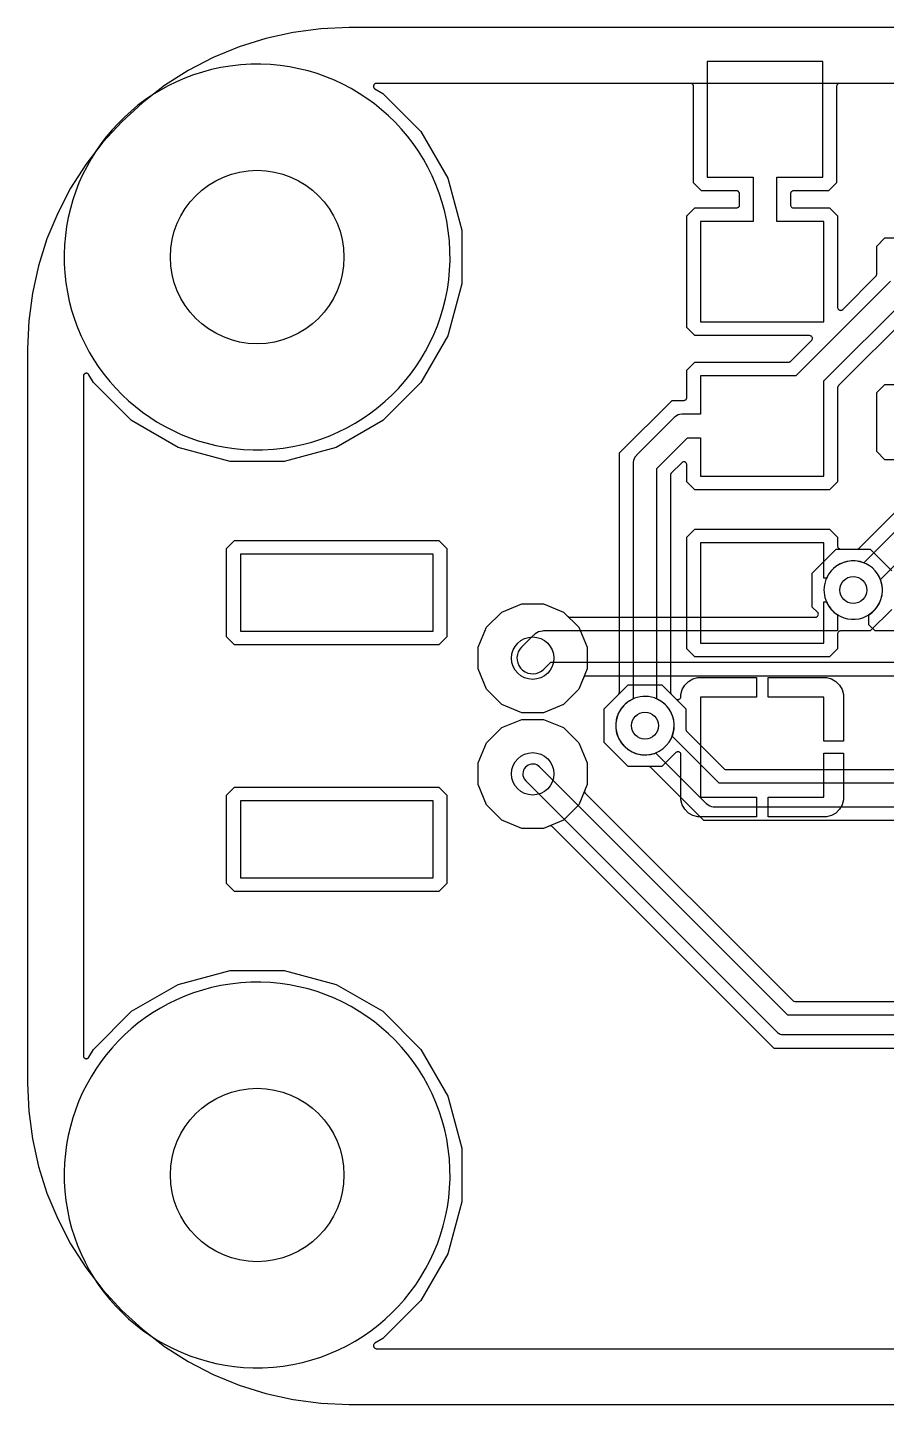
# Model space of a CAD drawing. Header units: millimetres. Extents: x 0.6 to 47, y 3 to 22.
# Drawn here: x 0.6 to 11.73, y 2.98 to 20.84 of the extents above; entities that cross this region are included whole.
import ezdxf

# ---------------------------------------------------------------- set-up
doc = ezdxf.new("R2010")
doc.units = ezdxf.units.MM

msp = doc.modelspace()

# ---------------------------------------------------------------- linework, layer by layer
at = {"layer": '16_copper'}
for points in [[(3.782, 15.367, 1), (3.362, 20.352), (3.222, 20.336, 0.945417), (3.642, 15.359)], [(17.274, 10.51, 1), (17.126, 11.253), (17.078, 11.24, 0.198914), (16.86, 11.049), (16.854, 11.034), (9.563, 11.034), (8.953, 11.644), (8.959, 11.659, 1), (8.241, 11.903), (8.228, 11.855, 0.577349), (8.722, 11.422), (8.737, 11.429), (9.392, 10.773), (9.397, 10.77), (9.401, 10.766, 0.153125), (9.484, 10.73), (9.5, 10.729), (16.854, 10.729), (16.86, 10.714, 0.303347), (17.225, 10.503)], [(3.782, 3.461, 1), (3.362, 8.445), (3.222, 8.43, 0.945417), (3.642, 3.453)]]:
    msp.add_lwpolyline(points, format="xyb", close=True, dxfattribs=at)
for points in [[(18.641, 20.112), (5.117, 20.112), (5.112, 20.111), (5.106, 20.11), (5.104, 20.109), (5.102, 20.109), (5.098, 20.106), (5.093, 20.103), (5.091, 20.101), (5.089, 20.1), (5.087, 20.096), (5.083, 20.091), (5.083, 20.089), (5.081, 20.087), (5.081, 20.082), (5.079, 20.076), (5.079, 20.074), (5.079, 20.072), (5.08, 20.067), (5.081, 20.061), (5.082, 20.059), (5.083, 20.057), (5.086, 20.053), (5.089, 20.048), (5.091, 20.046), (5.092, 20.045), (5.094, 20.044), (5.098, 20.041), (5.2, 19.982), (5.694, 19.488), (6.044, 18.883), (6.224, 18.209), (6.224, 17.51), (6.044, 16.836), (5.694, 16.231), (5.2, 15.737), (4.596, 15.388), (3.921, 15.207), (3.223, 15.207), (2.548, 15.388), (1.943, 15.737), (1.449, 16.231), (1.39, 16.333), (1.387, 16.337), (1.384, 16.342), (1.382, 16.343), (1.38, 16.345), (1.375, 16.347), (1.371, 16.35), (1.368, 16.35), (1.366, 16.351), (1.361, 16.351), (1.355, 16.352), (1.353, 16.352), (1.351, 16.352), (1.346, 16.35), (1.34, 16.348), (1.339, 16.347), (1.337, 16.346), (1.333, 16.342), (1.328, 16.339), (1.327, 16.337), (1.326, 16.335), (1.324, 16.33), (1.321, 16.325), (1.321, 16.323), (1.32, 16.321), (1.32, 16.319), (1.319, 16.314), (1.319, 7.498), (1.32, 7.493), (1.321, 7.488), (1.322, 7.486), (1.322, 7.483), (1.325, 7.479), (1.328, 7.474), (1.33, 7.473), (1.331, 7.471), (1.336, 7.468), (1.34, 7.464), (1.342, 7.464), (1.344, 7.463), (1.35, 7.462), (1.355, 7.46), (1.357, 7.461), (1.359, 7.46), (1.365, 7.462), (1.37, 7.462), (1.372, 7.464), (1.374, 7.464), (1.378, 7.468), (1.383, 7.47), (1.385, 7.473), (1.386, 7.474), (1.387, 7.476), (1.39, 7.479), (1.449, 7.582), (1.943, 8.076), (2.548, 8.425), (3.223, 8.606), (3.921, 8.606), (4.596, 8.425), (5.2, 8.076), (5.694, 7.582), (6.044, 6.977), (6.224, 6.302), (6.224, 5.604), (6.044, 4.929), (5.694, 4.325), (5.2, 3.831), (5.098, 3.772), (5.094, 3.768), (5.089, 3.765), (5.088, 3.763), (5.087, 3.761), (5.084, 3.756), (5.081, 3.752), (5.081, 3.75), (5.08, 3.747), (5.08, 3.742), (5.079, 3.737), (5.08, 3.734), (5.08, 3.732), (5.082, 3.727), (5.083, 3.722), (5.084, 3.72), (5.085, 3.718), (5.089, 3.714), (5.092, 3.71), (5.094, 3.709), (5.096, 3.707), (5.101, 3.705), (5.106, 3.702), (5.109, 3.702), (5.11, 3.701), (5.113, 3.701), (5.117, 3.7), (42.508, 3.7)], [(38.508, 12.425), (7.839, 12.425), (7.837, 12.425), (7.836, 12.425), (7.83, 12.423), (7.824, 12.422), (7.822, 12.421), (7.821, 12.421), (7.816, 12.417), (7.811, 12.413), (7.81, 12.412), (7.809, 12.412), (7.803, 12.402), (7.743, 12.256), (7.544, 12.057), (7.284, 11.949), (7.003, 11.949), (6.743, 12.057), (6.545, 12.256), (6.437, 12.516), (6.437, 12.797), (6.545, 13.057), (6.743, 13.255), (7.003, 13.363), (7.284, 13.363), (7.544, 13.255), (7.601, 13.198), (7.602, 13.198), (7.603, 13.197), (7.603, 13.196), (7.603, 13.196), (7.609, 13.193), (7.614, 13.19), (7.615, 13.19), (7.617, 13.189), (7.628, 13.187), (10.81, 13.187), (10.811, 13.187), (10.811, 13.187), (10.818, 13.189), (10.825, 13.19), (10.826, 13.191), (10.826, 13.191), (10.832, 13.195), (10.838, 13.199), (10.838, 13.2), (10.839, 13.2), (10.842, 13.206), (10.846, 13.212), (10.846, 13.213), (10.847, 13.213), (10.847, 13.22), (10.848, 13.227), (10.848, 13.228), (10.848, 13.228), (10.846, 13.235), (10.845, 13.242), (10.844, 13.243), (10.844, 13.243), (10.837, 13.252), (10.769, 13.32), (10.769, 13.76), (11.08, 14.071), (11.348, 14.071), (11.349, 14.071), (11.351, 14.071), (11.357, 14.072), (11.363, 14.074), (11.364, 14.075), (11.366, 14.075), (11.375, 14.082), (14.759, 17.466)], [(16.764, 10.551), (9.363, 10.551), (8.675, 11.239), (8.674, 11.24), (8.673, 11.242), (8.667, 11.245), (8.662, 11.248), (8.66, 11.248), (8.659, 11.249), (8.648, 11.251), (8.38, 11.251), (8.069, 11.561), (8.069, 12.001), (8.38, 12.312), (8.82, 12.312), (9.131, 12.001), (9.131, 11.733), (9.131, 11.732), (9.131, 11.73), (9.132, 11.724), (9.134, 11.718), (9.135, 11.717), (9.135, 11.716), (9.142, 11.706), (9.626, 11.223), (9.627, 11.222), (9.628, 11.221), (9.633, 11.218), (9.638, 11.214), (9.64, 11.214), (9.641, 11.213), (9.653, 11.211), (16.764, 11.211)], [(30.658, 7.595), (10.274, 7.595), (10.084, 7.785), (7.398, 10.471), (7.397, 10.472), (7.396, 10.473), (7.39, 10.476), (7.385, 10.479), (7.384, 10.48), (7.383, 10.48), (7.376, 10.481), (7.37, 10.482), (7.369, 10.482), (7.368, 10.482), (7.356, 10.479), (7.284, 10.449), (7.003, 10.449), (6.743, 10.557), (6.545, 10.756), (6.437, 11.016), (6.437, 11.297), (6.545, 11.557), (6.743, 11.755), (7.003, 11.863), (7.284, 11.863), (7.544, 11.755), (7.743, 11.557), (7.851, 11.297), (7.851, 11.016), (7.821, 10.944), (7.82, 10.942), (7.82, 10.941), (7.819, 10.935), (7.818, 10.929), (7.818, 10.927), (7.818, 10.926), (7.82, 10.92), (7.821, 10.914), (7.822, 10.913), (7.822, 10.911), (7.829, 10.902), (10.515, 8.216), (10.516, 8.215), (10.517, 8.214), (10.523, 8.211), (10.528, 8.208), (10.529, 8.207), (10.531, 8.207), (10.542, 8.205), (40.158, 8.205)]]:
    msp.add_lwpolyline(points, dxfattribs=at)
for points in [[(14.948, 17.403), (11.437, 13.893), (11.422, 13.899, 0.876975), (11.089, 13.225), (11.097, 13.221), (11.097, 13.009), (7.294, 13.009), (7.284, 13.009), (7.273, 13.008, 0.132342), (7.175, 12.971), (7.168, 12.965, 0.018024), (7.157, 12.956), (7.15, 12.95), (7, 12.8), (6.977, 12.773, 0.915916), (7.287, 12.513), (7.378, 12.603), (38.597, 12.603)], [(38.213, 13.009), (11.584, 13.009), (11.503, 13.09), (11.503, 13.221), (11.511, 13.225, 0.339453), (11.659, 13.662), (11.653, 13.677), (15.208, 17.232)], [(40.247, 8.027), (10.453, 8.027), (7.234, 11.246, 0.879458), (7.034, 11.092), (7.054, 11.066), (10.31, 7.81), (10.314, 7.807), (10.318, 7.803, 0.11143), (10.368, 7.777), (10.375, 7.776), (10.385, 7.774), (10.394, 7.774), (10.4, 7.773), (30.747, 7.773)]]:
    msp.add_lwpolyline(points, format="xyb", dxfattribs=at)
at = {"layer": '1_copper'}
for points in [[(3.782, 15.367, 1), (3.362, 20.352), (3.222, 20.336, 0.945417), (3.642, 15.359)], [(10.92, 13.388), (10.954, 13.388), (10.96, 13.372, 1), (11.64, 13.708), (11.615, 13.751, 0.577351), (10.96, 13.708), (10.954, 13.692), (10.92, 13.692), (10.92, 14.152), (9.32, 14.152), (9.32, 12.852), (10.92, 12.852)], [(3.782, 3.461, 1), (3.362, 8.445), (3.222, 8.43, 0.945417), (3.642, 3.453)]]:
    msp.add_lwpolyline(points, format="xyb", close=True, dxfattribs=at)
for points in [[(10.92, 18.319), (10.309, 18.319), (10.309, 18.895), (10.906, 18.895), (10.906, 20.395), (9.406, 20.395), (9.406, 18.895), (10.004, 18.895), (10.004, 18.319), (9.32, 18.319), (9.32, 17.019), (10.92, 17.019)], [(3.28, 12.828), (3.176, 12.933), (3.176, 14.08), (3.28, 14.184), (5.927, 14.184), (6.032, 14.08), (6.032, 12.933), (5.927, 12.828)], [(5.854, 14.006), (3.354, 14.006), (3.354, 13.006), (5.854, 13.006)], [(7.003, 11.949), (6.743, 12.057), (6.545, 12.256), (6.437, 12.516), (6.437, 12.797), (6.545, 13.057), (6.743, 13.255), (7.003, 13.363), (7.284, 13.363), (7.544, 13.255), (7.743, 13.057), (7.851, 12.797), (7.851, 12.516), (7.743, 12.256), (7.544, 12.057), (7.284, 11.949)], [(10.92, 11.578), (10.92, 12.152), (10.197, 12.152), (10.197, 12.406), (10.954, 12.406), (11.018, 12.388), (11.076, 12.355), (11.124, 12.308), (11.157, 12.25), (11.174, 12.185), (11.174, 11.578)], [(7.003, 10.449), (6.743, 10.557), (6.545, 10.756), (6.437, 11.016), (6.437, 11.297), (6.545, 11.557), (6.743, 11.755), (7.003, 11.863), (7.284, 11.863), (7.544, 11.755), (7.743, 11.557), (7.851, 11.297), (7.851, 11.016), (7.743, 10.756), (7.544, 10.557), (7.284, 10.449)], [(10.197, 10.598), (10.197, 10.852), (10.92, 10.852), (10.92, 11.425), (11.174, 11.425), (11.174, 10.818), (11.157, 10.754), (11.124, 10.696), (11.076, 10.648), (11.018, 10.615), (10.954, 10.598)], [(3.28, 9.628), (3.176, 9.733), (3.176, 10.88), (3.28, 10.984), (5.927, 10.984), (6.032, 10.88), (6.032, 9.733), (5.927, 9.628)], [(5.854, 10.806), (3.354, 10.806), (3.354, 9.806), (5.854, 9.806)]]:
    msp.add_lwpolyline(points, close=True, dxfattribs=at)
for points in [[(12.038, 17.12), (11.109, 16.191), (11.108, 16.189), (11.107, 16.189), (11.104, 16.183), (11.101, 16.178), (11.101, 16.176), (11.1, 16.175), (11.098, 16.164), (11.098, 14.945), (10.994, 14.841), (9.247, 14.841), (9.143, 14.945), (9.143, 15.165), (9.142, 15.165), (9.143, 15.166), (9.141, 15.173), (9.139, 15.18), (9.139, 15.18), (9.139, 15.181), (9.135, 15.187), (9.131, 15.192), (9.13, 15.193), (9.13, 15.193), (9.124, 15.197), (9.118, 15.201), (9.117, 15.201), (9.117, 15.201), (9.109, 15.202), (9.102, 15.203), (9.102, 15.203), (9.101, 15.203), (9.095, 15.201), (9.088, 15.199), (9.087, 15.199), (9.087, 15.199), (9.077, 15.192), (8.941, 15.056), (8.941, 15.054), (8.939, 15.053), (8.936, 15.048), (8.933, 15.043), (8.933, 15.041), (8.932, 15.04), (8.93, 15.029), (8.93, 12.217), (8.931, 12.216), (8.93, 12.214), (8.932, 12.208), (8.933, 12.202), (8.934, 12.201), (8.935, 12.199), (8.941, 12.19), (9.001, 12.13), (9.002, 12.13), (9.002, 12.13), (9.008, 12.126), (9.014, 12.122), (9.015, 12.122), (9.015, 12.122), (9.022, 12.12), (9.029, 12.119), (9.03, 12.119), (9.03, 12.119), (9.037, 12.121), (9.044, 12.123), (9.045, 12.123), (9.045, 12.123), (9.051, 12.128), (9.057, 12.132), (9.057, 12.132), (9.057, 12.133), (9.061, 12.139), (9.064, 12.145), (9.064, 12.146), (9.065, 12.146), (9.066, 12.157), (9.066, 12.185), (9.084, 12.25), (9.117, 12.308), (9.164, 12.355), (9.222, 12.388), (9.287, 12.406), (10.044, 12.406), (10.044, 12.152), (9.32, 12.152), (9.32, 10.852), (10.044, 10.852), (10.044, 10.598), (9.287, 10.598), (9.222, 10.615), (9.164, 10.648), (9.117, 10.696), (9.084, 10.754), (9.066, 10.818), (9.066, 11.405), (9.066, 11.406), (9.066, 11.406), (9.065, 11.413), (9.063, 11.42), (9.063, 11.421), (9.063, 11.421), (9.059, 11.427), (9.054, 11.433), (9.054, 11.433), (9.054, 11.434), (9.048, 11.437), (9.041, 11.441), (9.041, 11.441), (9.04, 11.441), (9.033, 11.442), (9.026, 11.443), (9.026, 11.443), (9.025, 11.443), (9.018, 11.441), (9.011, 11.439), (9.011, 11.439), (9.01, 11.439), (9.001, 11.432), (8.82, 11.251), (8.38, 11.251), (8.069, 11.561), (8.069, 12.001), (8.259, 12.19), (8.259, 12.192), (8.261, 12.192), (8.264, 12.198), (8.267, 12.203), (8.267, 12.205), (8.268, 12.206), (8.27, 12.217), (8.27, 15.318), (8.951, 15.999), (9.104, 15.999), (9.105, 15.999), (9.106, 15.999), (9.113, 16.001), (9.119, 16.002), (9.12, 16.003), (9.121, 16.003), (9.127, 16.007), (9.132, 16.011), (9.133, 16.012), (9.133, 16.012), (9.137, 16.018), (9.14, 16.024), (9.14, 16.025), (9.141, 16.026), (9.143, 16.037), (9.143, 16.392), (9.247, 16.497), (10.465, 16.497), (10.467, 16.497), (10.468, 16.497), (10.474, 16.498), (10.48, 16.5), (10.482, 16.501), (10.483, 16.501), (10.492, 16.508), (10.761, 16.776), (10.761, 16.776), (10.761, 16.777), (10.765, 16.783), (10.769, 16.789), (10.769, 16.789), (10.769, 16.79), (10.77, 16.797), (10.772, 16.804), (10.772, 16.804), (10.772, 16.805), (10.77, 16.812), (10.768, 16.819), (10.768, 16.819), (10.768, 16.82), (10.763, 16.825), (10.759, 16.831), (10.759, 16.831), (10.758, 16.832), (10.752, 16.835), (10.746, 16.839), (10.745, 16.839), (10.745, 16.839), (10.734, 16.841), (9.247, 16.841), (9.143, 16.945), (9.143, 18.392), (9.247, 18.497), (9.788, 18.497), (9.789, 18.497), (9.79, 18.497), (9.796, 18.498), (9.803, 18.5), (9.804, 18.5), (9.805, 18.5), (9.81, 18.505), (9.816, 18.508), (9.816, 18.509), (9.817, 18.51), (9.82, 18.516), (9.824, 18.521), (9.824, 18.522), (9.824, 18.523), (9.826, 18.535), (9.826, 18.679), (9.826, 18.68), (9.826, 18.681), (9.824, 18.688), (9.823, 18.694), (9.822, 18.695), (9.822, 18.696), (9.818, 18.702), (9.814, 18.707), (9.813, 18.708), (9.813, 18.708), (9.807, 18.712), (9.801, 18.715), (9.8, 18.715), (9.799, 18.716), (9.788, 18.718), (9.333, 18.718), (9.228, 18.822), (9.228, 20.074), (9.228, 20.075), (9.228, 20.076), (9.227, 20.082), (9.225, 20.089), (9.225, 20.09), (9.225, 20.091), (9.22, 20.096), (9.217, 20.102), (9.216, 20.102), (9.215, 20.103), (9.209, 20.106), (9.204, 20.11), (9.203, 20.11), (9.202, 20.11), (9.19, 20.112), (5.117, 20.112), (5.112, 20.111), (5.106, 20.11), (5.104, 20.109), (5.102, 20.109), (5.098, 20.106), (5.093, 20.103), (5.091, 20.101), (5.089, 20.1), (5.087, 20.096), (5.083, 20.091), (5.083, 20.089), (5.081, 20.087), (5.081, 20.082), (5.079, 20.076), (5.079, 20.074), (5.079, 20.072), (5.08, 20.067), (5.081, 20.061), (5.082, 20.059), (5.083, 20.057), (5.086, 20.053), (5.089, 20.048), (5.091, 20.046), (5.092, 20.045), (5.094, 20.044), (5.098, 20.041), (5.2, 19.982), (5.694, 19.488), (6.044, 18.883), (6.224, 18.209), (6.224, 17.51), (6.044, 16.836), (5.694, 16.231), (5.2, 15.737), (4.596, 15.388), (3.921, 15.207), (3.223, 15.207), (2.548, 15.388), (1.943, 15.737), (1.449, 16.231), (1.39, 16.333), (1.387, 16.337), (1.384, 16.342), (1.382, 16.343), (1.38, 16.345), (1.375, 16.347), (1.371, 16.35), (1.368, 16.35), (1.366, 16.351), (1.361, 16.351), (1.355, 16.352), (1.353, 16.352), (1.351, 16.352), (1.346, 16.35), (1.34, 16.348), (1.339, 16.347), (1.337, 16.346), (1.333, 16.342), (1.328, 16.339), (1.327, 16.337), (1.326, 16.335), (1.324, 16.33), (1.321, 16.325), (1.321, 16.323), (1.32, 16.321), (1.32, 16.319), (1.319, 16.314), (1.319, 7.498), (1.32, 7.493), (1.321, 7.488), (1.322, 7.486), (1.322, 7.483), (1.325, 7.479), (1.328, 7.474), (1.33, 7.473), (1.331, 7.471), (1.336, 7.468), (1.34, 7.464), (1.342, 7.464), (1.344, 7.463), (1.35, 7.462), (1.355, 7.46), (1.357, 7.461), (1.359, 7.46), (1.365, 7.462), (1.37, 7.462), (1.372, 7.464), (1.374, 7.464), (1.378, 7.468), (1.383, 7.47), (1.385, 7.473), (1.386, 7.474), (1.387, 7.476), (1.39, 7.479), (1.449, 7.582), (1.943, 8.076), (2.548, 8.425), (3.223, 8.606), (3.921, 8.606), (4.596, 8.425), (5.2, 8.076), (5.694, 7.582), (6.044, 6.977), (6.224, 6.302), (6.224, 5.604), (6.044, 4.929), (5.694, 4.325), (5.2, 3.831), (5.098, 3.772), (5.094, 3.768), (5.089, 3.765), (5.088, 3.763), (5.087, 3.761), (5.084, 3.756), (5.081, 3.752), (5.081, 3.75), (5.08, 3.747), (5.08, 3.742), (5.079, 3.737), (5.08, 3.734), (5.08, 3.732), (5.082, 3.727), (5.083, 3.722), (5.084, 3.72), (5.085, 3.718), (5.089, 3.714), (5.092, 3.71), (5.094, 3.709), (5.096, 3.707), (5.101, 3.705), (5.106, 3.702), (5.109, 3.702), (5.11, 3.701), (5.113, 3.701), (5.117, 3.7), (19.197, 3.7)], [(12.69, 20.112), (11.122, 20.112), (11.121, 20.112), (11.12, 20.112), (11.114, 20.11), (11.107, 20.109), (11.106, 20.108), (11.105, 20.108), (11.1, 20.104), (11.095, 20.1), (11.094, 20.099), (11.093, 20.099), (11.09, 20.093), (11.086, 20.087), (11.086, 20.086), (11.086, 20.085), (11.084, 20.074), (11.084, 18.822), (10.98, 18.718), (10.525, 18.718), (10.524, 18.717), (10.523, 18.717), (10.516, 18.716), (10.51, 18.714), (10.509, 18.714), (10.508, 18.714), (10.502, 18.709), (10.497, 18.706), (10.496, 18.705), (10.496, 18.704), (10.492, 18.698), (10.489, 18.693), (10.489, 18.692), (10.488, 18.691), (10.486, 18.679), (10.486, 18.535), (10.487, 18.534), (10.487, 18.533), (10.488, 18.526), (10.49, 18.52), (10.49, 18.519), (10.49, 18.518), (10.494, 18.513), (10.498, 18.507), (10.499, 18.506), (10.5, 18.506), (10.506, 18.502), (10.511, 18.499), (10.512, 18.499), (10.513, 18.498), (10.525, 18.497), (10.994, 18.497), (11.098, 18.392), (11.098, 17.205), (11.098, 17.205), (11.098, 17.205), (11.1, 17.197), (11.101, 17.19), (11.101, 17.19), (11.102, 17.19), (11.106, 17.184), (11.11, 17.178), (11.11, 17.178), (11.111, 17.177), (11.117, 17.174), (11.123, 17.17), (11.124, 17.17), (11.124, 17.169), (11.131, 17.169), (11.138, 17.167), (11.139, 17.168), (11.139, 17.168), (11.146, 17.17), (11.153, 17.171), (11.153, 17.172), (11.154, 17.172), (11.163, 17.179), (11.593, 17.609), (11.594, 17.61), (11.595, 17.611), (11.598, 17.616), (11.602, 17.621), (11.602, 17.623), (11.603, 17.624), (11.604, 17.636), (11.604, 18.002), (11.709, 18.107), (13.076, 18.107)], [(12.208, 15.231), (11.709, 15.231), (11.604, 15.335), (11.604, 16.102), (11.709, 16.207), (13.076, 16.207)], [(11.799, 13.289), (11.52, 13.009), (11.136, 13.009), (11.135, 13.009), (11.134, 13.009), (11.128, 13.008), (11.121, 13.006), (11.12, 13.006), (11.119, 13.006), (11.114, 13.001), (11.109, 12.998), (11.108, 12.997), (11.107, 12.996), (11.104, 12.99), (11.1, 12.985), (11.1, 12.984), (11.1, 12.983), (11.098, 12.971), (11.098, 12.778), (10.994, 12.674), (9.247, 12.674), (9.143, 12.778), (9.143, 14.225), (9.247, 14.329), (10.994, 14.329), (11.098, 14.225), (11.098, 14.109), (11.098, 14.108), (11.098, 14.107), (11.1, 14.1), (11.101, 14.094), (11.102, 14.093), (11.102, 14.092), (11.106, 14.087), (11.11, 14.081), (11.111, 14.081), (11.111, 14.08), (11.117, 14.077), (11.123, 14.073), (11.124, 14.073), (11.125, 14.072), (11.136, 14.071), (11.52, 14.071), (11.799, 13.791)]]:
    msp.add_lwpolyline(points, dxfattribs=at)
msp.add_lwpolyline([(11.782, 17.546), (10.555, 16.319), (9.32, 16.319), (9.32, 15.821), (9.088, 15.821), (9.082, 15.821), (9.076, 15.821, 0.153128), (8.991, 15.787), (8.98, 15.777), (8.492, 15.289), (8.489, 15.285), (8.484, 15.281, 0.153125), (8.448, 15.197), (8.448, 15.181), (8.448, 12.127), (8.432, 12.121, 0.820679), (8.625, 11.403), (8.674, 11.41, 0.716592), (8.768, 12.121), (8.752, 12.127), (8.752, 15.118), (9.151, 15.516), (9.32, 15.516), (9.32, 15.019), (10.92, 15.019), (10.92, 16.253), (11.976, 17.309)], format="xyb", dxfattribs=at)
at = {"layer": 'drills_PTH'}
for centre in [(7.144, 12.656), (7.144, 11.156)]:
    msp.add_circle(centre, 0.275, dxfattribs=at)
at = {"layer": 'drills_via_1_16'}
for centre, radius in [((3.572, 17.859), 1.125), ((11.3, 13.54), 0.175), ((8.6, 11.781), 0.175), ((3.572, 5.953), 1.125)]:
    msp.add_circle(centre, radius, dxfattribs=at)
at = {"layer": 'outline'}
msp.add_lwpolyline([(18.455, 20.836), (4.763, 20.836), (4.399, 20.82), (4.039, 20.773), (3.684, 20.694), (3.337, 20.585), (3.001, 20.446), (2.679, 20.278), (2.372, 20.082), (2.084, 19.861), (1.816, 19.615), (1.57, 19.347), (1.349, 19.059), (1.154, 18.752), (0.986, 18.43), (0.847, 18.094), (0.737, 17.747), (0.659, 17.392), (0.611, 17.032), (0.595, 16.669), (0.595, 7.144), (0.595, 7.144), (0.611, 6.781), (0.659, 6.42), (0.737, 6.065), (0.847, 5.718), (0.986, 5.383), (1.154, 5.06), (1.349, 4.754), (1.57, 4.465), (1.816, 4.197), (2.084, 3.952), (2.372, 3.73), (2.679, 3.535), (3.001, 3.367), (3.337, 3.228), (3.684, 3.119), (4.039, 3.04), (4.399, 2.992), (4.763, 2.977), (42.863, 2.977)], dxfattribs=at)

doc.saveas('drawing.dxf')
